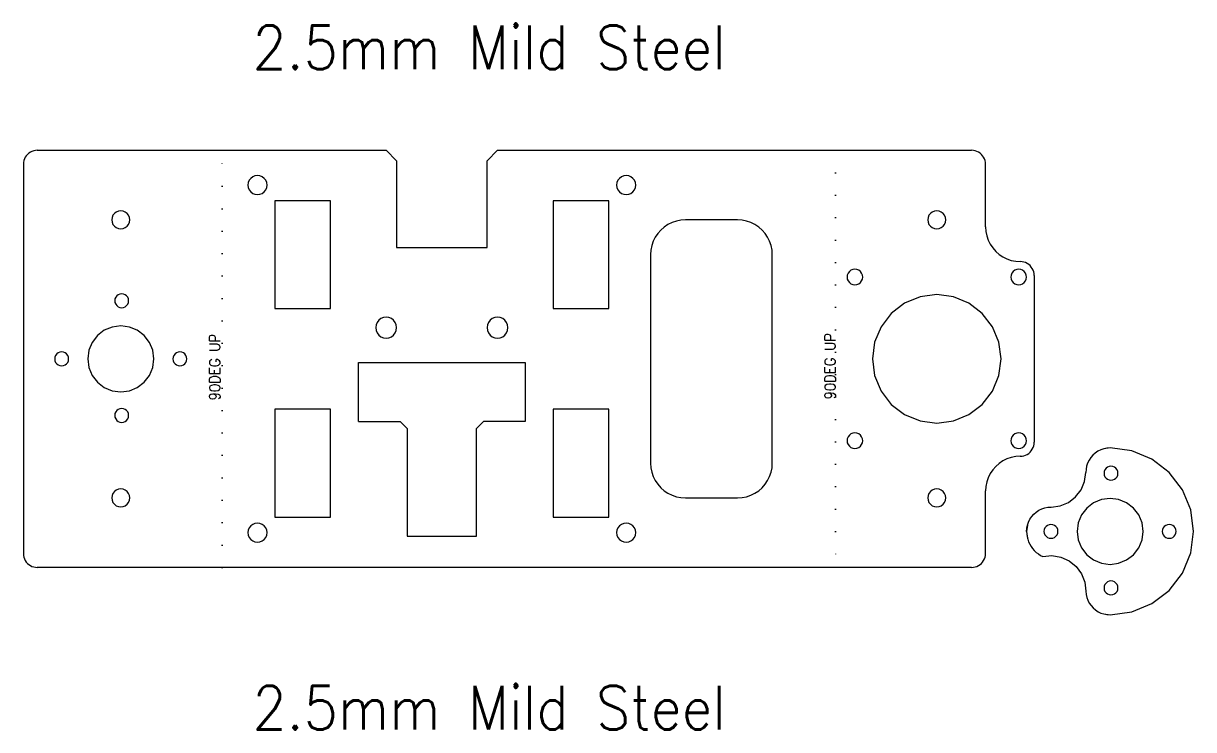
# Model space of a CAD drawing. Extents: x -60 to 732, y 284 to 487.
# Drawn here: x 396.1 to 732.5, y 283.7 to 486.9 of the extents above; entities that cross this region are included whole.
import ezdxf

# ---------------------------------------------------------------- set-up
doc = ezdxf.new("R2010")
doc.units = 0
doc.linetypes.add('DOT', pattern=[6.35, 0, -6.35])
doc.layers.get('0').update_dxf_attribs({"linetype": 'CONTINUOUS', "lineweight": 25, "true_color": 0xffffff})
doc.layers.add('Layer0', color=7, linetype='BYLAYER', lineweight=5)
doc.styles.add('textstyle13', font='')
doc.styles.add('textstyle17', font='')
doc.styles.add('textstyle4', font='')
doc.styles.add('textstyle5', font='')
doc.styles.get('textstyle13').set_extended_font_data('Standard')
doc.styles.get('textstyle17').set_extended_font_data('Standard')
doc.styles.get('textstyle4').set_extended_font_data('Standard')
doc.styles.get('textstyle5').set_extended_font_data('Standard')

msp = doc.modelspace()

# ---------------------------------------------------------------- linework, layer by layer
at = {"layer": 'Layer0'}
for p, q in [((396.22, 447.4), (396.12, 446.89)), ((396.39, 447.9), (396.22, 447.4)), ((396.62, 448.37), (396.39, 447.9)), ((396.91, 448.8), (396.62, 448.37)), ((397.25, 449.2), (396.91, 448.8)), ((397.65, 449.54), (397.25, 449.2)), ((398.08, 449.83), (397.65, 449.54)), ((398.55, 450.06), (398.08, 449.83)), ((399.05, 450.23), (398.55, 450.06)), ((399.56, 450.33), (399.05, 450.23)), ((400.08, 450.37), (399.56, 450.33)), ((400.08, 450.37), (453.22, 450.37)), ((453.22, 450.37), (500.37, 450.37)), ((500.37, 450.37), (503.37, 447.37)), ((529.37, 447.37), (532.37, 450.37)), ((532.37, 450.37), (629.51, 450.37)), ((629.51, 450.37), (668.65, 450.37)), ((669.17, 450.33), (668.65, 450.37)), ((669.68, 450.23), (669.17, 450.33)), ((670.18, 450.06), (669.68, 450.23)), ((670.65, 449.83), (670.18, 450.06)), ((671.08, 449.54), (670.65, 449.83)), ((671.48, 449.2), (671.08, 449.54)), ((671.82, 448.8), (671.48, 449.2)), ((672.11, 448.37), (671.82, 448.8)), ((672.34, 447.9), (672.11, 448.37)), ((672.51, 447.4), (672.34, 447.9)), ((672.61, 446.89), (672.51, 447.4)), ((396.12, 446.89), (396.08, 446.37)), ((396.08, 446.37), (396.08, 334.37)), ((503.37, 447.37), (503.37, 422.37)), ((529.37, 422.37), (529.37, 447.37)), ((672.65, 446.37), (672.61, 446.89)), ((672.65, 428.37), (672.65, 446.37)), ((460.71, 441.08), (460.62, 440.37)), ((460.98, 441.74), (460.71, 441.08)), ((461.42, 442.31), (460.98, 441.74)), ((461.99, 442.75), (461.42, 442.31)), ((462.65, 443.02), (461.99, 442.75)), ((463.37, 443.12), (462.65, 443.02)), ((464.08, 443.02), (463.37, 443.12)), ((464.74, 442.75), (464.08, 443.02)), ((465.31, 442.31), (464.74, 442.75)), ((465.75, 441.74), (465.31, 442.31)), ((466.02, 441.08), (465.75, 441.74)), ((466.12, 440.37), (466.02, 441.08)), ((566.71, 441.08), (566.62, 440.37)), ((566.98, 441.74), (566.71, 441.08)), ((567.42, 442.31), (566.98, 441.74)), ((567.99, 442.75), (567.42, 442.31)), ((568.65, 443.02), (567.99, 442.75)), ((569.37, 443.12), (568.65, 443.02)), ((570.08, 443.02), (569.37, 443.12)), ((570.74, 442.75), (570.08, 443.02)), ((571.31, 442.31), (570.74, 442.75)), ((571.75, 441.74), (571.31, 442.31)), ((572.02, 441.08), (571.75, 441.74)), ((572.12, 440.37), (572.02, 441.08)), ((460.62, 440.37), (460.71, 439.66)), ((460.71, 439.66), (460.98, 438.99)), ((460.98, 438.99), (461.42, 438.42)), ((461.42, 438.42), (461.99, 437.99)), ((461.99, 437.99), (462.65, 437.71)), ((462.65, 437.71), (463.37, 437.62)), ((463.37, 437.62), (464.08, 437.71)), ((464.08, 437.71), (464.74, 437.99)), ((464.74, 437.99), (465.31, 438.42)), ((465.31, 438.42), (465.75, 438.99)), ((465.75, 438.99), (466.02, 439.66)), ((466.02, 439.66), (466.12, 440.37)), ((566.62, 440.37), (566.71, 439.66)), ((566.71, 439.66), (566.98, 438.99)), ((566.98, 438.99), (567.42, 438.42)), ((567.42, 438.42), (567.99, 437.99)), ((567.99, 437.99), (568.65, 437.71)), ((568.65, 437.71), (569.37, 437.62)), ((569.37, 437.62), (570.08, 437.71)), ((570.08, 437.71), (570.74, 437.99)), ((570.74, 437.99), (571.31, 438.42)), ((571.31, 438.42), (571.75, 438.99)), ((571.75, 438.99), (572.02, 439.66)), ((572.02, 439.66), (572.12, 440.37)), ((484.37, 435.87), (468.37, 435.87)), ((468.37, 435.87), (468.37, 404.87)), ((484.37, 404.87), (484.37, 435.87)), ((564.37, 435.87), (548.37, 435.87)), ((548.37, 435.87), (548.37, 404.87)), ((564.37, 404.87), (564.37, 435.87)), ((421.57, 431.04), (421.48, 430.37)), ((421.83, 431.67), (421.57, 431.04)), ((422.24, 432.21), (421.83, 431.67)), ((422.78, 432.62), (422.24, 432.21)), ((423.41, 432.88), (422.78, 432.62)), ((424.08, 432.97), (423.41, 432.88)), ((424.76, 432.88), (424.08, 432.97)), ((425.38, 432.62), (424.76, 432.88)), ((425.92, 432.21), (425.38, 432.62)), ((426.33, 431.67), (425.92, 432.21)), ((426.59, 431.04), (426.33, 431.67)), ((426.68, 430.37), (426.59, 431.04)), ((656.14, 431.04), (656.05, 430.37)), ((656.4, 431.67), (656.14, 431.04)), ((656.81, 432.21), (656.4, 431.67)), ((657.35, 432.62), (656.81, 432.21)), ((657.98, 432.88), (657.35, 432.62)), ((658.65, 432.97), (657.98, 432.88)), ((659.32, 432.88), (658.65, 432.97)), ((659.95, 432.62), (659.32, 432.88)), ((660.49, 432.21), (659.95, 432.62)), ((660.9, 431.67), (660.49, 432.21)), ((661.16, 431.04), (660.9, 431.67)), ((661.25, 430.37), (661.16, 431.04)), ((421.48, 430.37), (421.57, 429.69)), ((421.57, 429.69), (421.83, 429.07)), ((421.83, 429.07), (422.24, 428.53)), ((422.24, 428.53), (422.78, 428.12)), ((422.78, 428.12), (423.41, 427.86)), ((423.41, 427.86), (424.08, 427.77)), ((424.08, 427.77), (424.76, 427.86)), ((424.76, 427.86), (425.38, 428.12)), ((425.38, 428.12), (425.92, 428.53)), ((425.92, 428.53), (426.33, 429.07)), ((426.33, 429.07), (426.59, 429.69)), ((426.59, 429.69), (426.68, 430.37)), ((579.29, 427.44), (578.43, 426.45)), ((580.28, 428.3), (579.29, 427.44)), ((581.37, 429.03), (580.28, 428.3)), ((582.54, 429.61), (581.37, 429.03)), ((583.78, 430.03), (582.54, 429.61)), ((585.06, 430.28), (583.78, 430.03)), ((586.37, 430.37), (585.06, 430.28)), ((601.37, 430.37), (586.37, 430.37)), ((602.67, 430.28), (601.37, 430.37)), ((603.95, 430.03), (602.67, 430.28)), ((605.19, 429.61), (603.95, 430.03)), ((606.37, 429.03), (605.19, 429.61)), ((607.45, 428.3), (606.37, 429.03)), ((608.44, 427.44), (607.45, 428.3)), ((609.3, 426.45), (608.44, 427.44)), ((656.05, 430.37), (656.14, 429.69)), ((656.14, 429.69), (656.4, 429.07)), ((656.4, 429.07), (656.81, 428.53)), ((656.81, 428.53), (657.35, 428.12)), ((657.35, 428.12), (657.98, 427.86)), ((657.98, 427.86), (658.65, 427.77)), ((658.65, 427.77), (659.32, 427.86)), ((659.32, 427.86), (659.95, 428.12)), ((659.95, 428.12), (660.49, 428.53)), ((660.49, 428.53), (660.9, 429.07)), ((660.9, 429.07), (661.16, 429.69)), ((661.16, 429.69), (661.25, 430.37)), ((672.65, 428.37), (672.73, 427.06)), ((577.13, 424.19), (576.71, 422.96)), ((577.71, 425.37), (577.13, 424.19)), ((578.43, 426.45), (577.71, 425.37)), ((610.03, 425.37), (609.3, 426.45)), ((610.6, 424.19), (610.03, 425.37)), ((611.02, 422.96), (610.6, 424.19)), ((672.73, 427.06), (672.99, 425.78)), ((672.99, 425.78), (673.41, 424.54)), ((673.41, 424.54), (673.99, 423.37)), ((503.37, 422.37), (529.37, 422.37)), ((576.45, 421.67), (576.37, 420.37)), ((576.71, 422.96), (576.45, 421.67)), ((611.28, 421.67), (611.02, 422.96)), ((611.37, 420.37), (611.28, 421.67)), ((673.99, 423.37), (674.72, 422.28)), ((674.72, 422.28), (675.58, 421.3)), ((675.58, 421.3), (676.56, 420.43)), ((576.37, 420.37), (576.37, 360.37)), ((611.37, 360.37), (611.37, 420.37)), ((676.56, 420.43), (677.65, 419.71)), ((677.65, 419.71), (678.82, 419.13)), ((678.82, 419.13), (680.06, 418.71)), ((680.06, 418.71), (681.34, 418.45)), ((681.34, 418.45), (682.65, 418.37)), ((683.17, 418.33), (682.65, 418.37)), ((683.68, 418.23), (683.17, 418.33)), ((684.18, 418.06), (683.68, 418.23)), ((684.65, 417.83), (684.18, 418.06)), ((685.08, 417.54), (684.65, 417.83)), ((685.48, 417.2), (685.08, 417.54)), ((685.82, 416.8), (685.48, 417.2)), ((632.93, 414.5), (632.85, 413.92)), ((632.85, 413.92), (632.93, 413.33)), ((633.15, 415.04), (632.93, 414.5)), ((633.51, 415.51), (633.15, 415.04)), ((633.97, 415.87), (633.51, 415.51)), ((634.52, 416.09), (633.97, 415.87)), ((635.1, 416.17), (634.52, 416.09)), ((635.68, 416.09), (635.1, 416.17)), ((636.22, 415.87), (635.68, 416.09)), ((636.69, 415.51), (636.22, 415.87)), ((637.05, 415.04), (636.69, 415.51)), ((637.27, 414.5), (637.05, 415.04)), ((637.35, 413.92), (637.27, 414.5)), ((637.27, 413.33), (637.35, 413.92)), ((680.03, 414.5), (679.95, 413.92)), ((679.95, 413.92), (680.03, 413.33)), ((680.25, 415.04), (680.03, 414.5)), ((680.61, 415.51), (680.25, 415.04)), ((681.07, 415.87), (680.61, 415.51)), ((681.62, 416.09), (681.07, 415.87)), ((682.2, 416.17), (681.62, 416.09)), ((682.78, 416.09), (682.2, 416.17)), ((683.32, 415.87), (682.78, 416.09)), ((683.79, 415.51), (683.32, 415.87)), ((684.15, 415.04), (683.79, 415.51)), ((684.37, 414.5), (684.15, 415.04)), ((684.45, 413.92), (684.37, 414.5)), ((684.37, 413.33), (684.45, 413.92)), ((686.11, 416.37), (685.82, 416.8)), ((686.34, 415.9), (686.11, 416.37)), ((686.51, 415.4), (686.34, 415.9)), ((686.61, 414.89), (686.51, 415.4)), ((686.65, 414.37), (686.61, 414.89)), ((686.65, 414.37), (686.65, 366.37)), ((632.93, 413.33), (633.15, 412.79)), ((633.15, 412.79), (633.51, 412.33)), ((633.51, 412.33), (633.97, 411.97)), ((633.97, 411.97), (634.52, 411.74)), ((634.52, 411.74), (635.1, 411.67)), ((635.1, 411.67), (635.68, 411.74)), ((635.68, 411.74), (636.22, 411.97)), ((636.22, 411.97), (636.69, 412.33)), ((636.69, 412.33), (637.05, 412.79)), ((637.05, 412.79), (637.27, 413.33)), ((680.03, 413.33), (680.25, 412.79)), ((680.25, 412.79), (680.61, 412.33)), ((680.61, 412.33), (681.07, 411.97)), ((681.07, 411.97), (681.62, 411.74)), ((681.62, 411.74), (682.2, 411.67)), ((682.2, 411.67), (682.78, 411.74)), ((682.78, 411.74), (683.32, 411.97)), ((683.32, 411.97), (683.79, 412.33)), ((683.79, 412.33), (684.15, 412.79)), ((684.15, 412.79), (684.37, 413.33)), ((422.41, 407.61), (422.34, 407.09)), ((422.34, 407.09), (422.41, 406.58)), ((422.61, 408.09), (422.41, 407.61)), ((422.92, 408.51), (422.61, 408.09)), ((423.34, 408.83), (422.92, 408.51)), ((423.82, 409.03), (423.34, 408.83)), ((424.34, 409.09), (423.82, 409.03)), ((424.86, 409.03), (424.34, 409.09)), ((425.34, 408.83), (424.86, 409.03)), ((425.75, 408.51), (425.34, 408.83)), ((426.07, 408.09), (425.75, 408.51)), ((426.27, 407.61), (426.07, 408.09)), ((426.34, 407.09), (426.27, 407.61)), ((426.27, 406.58), (426.34, 407.09)), ((653.86, 408.24), (649.4, 406.39)), ((658.65, 408.87), (653.86, 408.24)), ((663.44, 408.24), (658.65, 408.87)), ((667.9, 406.39), (663.44, 408.24)), ((422.41, 406.58), (422.61, 406.09)), ((422.61, 406.09), (422.92, 405.68)), ((422.92, 405.68), (423.34, 405.36)), ((423.34, 405.36), (423.82, 405.16)), ((423.82, 405.16), (424.34, 405.09)), ((424.34, 405.09), (424.86, 405.16)), ((424.86, 405.16), (425.34, 405.36)), ((425.34, 405.36), (425.75, 405.68)), ((425.75, 405.68), (426.07, 406.09)), ((426.07, 406.09), (426.27, 406.58)), ((468.37, 404.87), (484.37, 404.87)), ((548.37, 404.87), (564.37, 404.87)), ((649.4, 406.39), (645.57, 403.45)), ((671.73, 403.45), (667.9, 406.39)), ((497.77, 400.85), (497.47, 400.13)), ((498.24, 401.47), (497.77, 400.85)), ((498.87, 401.95), (498.24, 401.47)), ((499.59, 402.25), (498.87, 401.95)), ((500.37, 402.35), (499.59, 402.25)), ((501.14, 402.25), (500.37, 402.35)), ((501.87, 401.95), (501.14, 402.25)), ((502.49, 401.47), (501.87, 401.95)), ((502.96, 400.85), (502.49, 401.47)), ((503.26, 400.13), (502.96, 400.85)), ((529.77, 400.85), (529.47, 400.13)), ((530.24, 401.47), (529.77, 400.85)), ((530.87, 401.95), (530.24, 401.47)), ((531.59, 402.25), (530.87, 401.95)), ((532.37, 402.35), (531.59, 402.25)), ((533.14, 402.25), (532.37, 402.35)), ((533.87, 401.95), (533.14, 402.25)), ((534.49, 401.47), (533.87, 401.95)), ((534.96, 400.85), (534.49, 401.47)), ((535.26, 400.13), (534.96, 400.85)), ((645.57, 403.45), (642.63, 399.62)), ((674.67, 399.62), (671.73, 403.45)), ((417.36, 397.08), (415.86, 395.12)), ((419.33, 398.59), (417.36, 397.08)), ((421.62, 399.54), (419.33, 398.59)), ((424.08, 399.87), (421.62, 399.54)), ((426.54, 399.54), (424.08, 399.87)), ((428.83, 398.59), (426.54, 399.54)), ((430.8, 397.08), (428.83, 398.59)), ((432.31, 395.12), (430.8, 397.08)), ((497.47, 400.13), (497.37, 399.35)), ((497.37, 399.35), (497.47, 398.58)), ((497.47, 398.58), (497.77, 397.85)), ((497.77, 397.85), (498.24, 397.23)), ((498.24, 397.23), (498.87, 396.75)), ((501.87, 396.75), (502.49, 397.23)), ((502.49, 397.23), (502.96, 397.85)), ((502.96, 397.85), (503.26, 398.58)), ((503.37, 399.35), (503.26, 400.13)), ((503.26, 398.58), (503.37, 399.35)), ((529.47, 400.13), (529.37, 399.35)), ((529.37, 399.35), (529.47, 398.58)), ((529.47, 398.58), (529.77, 397.85)), ((529.77, 397.85), (530.24, 397.23)), ((530.24, 397.23), (530.87, 396.75)), ((533.87, 396.75), (534.49, 397.23)), ((534.49, 397.23), (534.96, 397.85)), ((534.96, 397.85), (535.26, 398.58)), ((535.37, 399.35), (535.26, 400.13)), ((535.26, 398.58), (535.37, 399.35)), ((642.63, 399.62), (640.78, 395.16)), ((676.52, 395.16), (674.67, 399.62)), ((415.86, 395.12), (414.91, 392.83)), ((433.26, 392.83), (432.31, 395.12)), ((498.87, 396.75), (499.59, 396.45)), ((499.59, 396.45), (500.37, 396.35)), ((500.37, 396.35), (501.14, 396.45)), ((501.14, 396.45), (501.87, 396.75)), ((530.87, 396.75), (531.59, 396.45)), ((531.59, 396.45), (532.37, 396.35)), ((532.37, 396.35), (533.14, 396.45)), ((533.14, 396.45), (533.87, 396.75)), ((640.78, 395.16), (640.15, 390.37)), ((677.15, 390.37), (676.52, 395.16)), ((405.15, 390.88), (405.08, 390.37)), ((405.08, 390.37), (405.15, 389.85)), ((405.35, 391.37), (405.15, 390.88)), ((405.67, 391.78), (405.35, 391.37)), ((406.08, 392.1), (405.67, 391.78)), ((406.56, 392.3), (406.08, 392.1)), ((407.08, 392.37), (406.56, 392.3)), ((407.6, 392.3), (407.08, 392.37)), ((408.08, 392.1), (407.6, 392.3)), ((408.5, 391.78), (408.08, 392.1)), ((408.81, 391.37), (408.5, 391.78)), ((409.01, 390.88), (408.81, 391.37)), ((409.08, 390.37), (409.01, 390.88)), ((409.01, 389.85), (409.08, 390.37)), ((414.91, 392.83), (414.58, 390.37)), ((414.58, 390.37), (414.91, 387.91)), ((433.58, 390.37), (433.26, 392.83)), ((433.26, 387.91), (433.58, 390.37)), ((439.15, 390.88), (439.08, 390.37)), ((439.08, 390.37), (439.15, 389.85)), ((439.35, 391.37), (439.15, 390.88)), ((439.67, 391.78), (439.35, 391.37)), ((440.08, 392.1), (439.67, 391.78)), ((440.56, 392.3), (440.08, 392.1)), ((441.08, 392.37), (440.56, 392.3)), ((441.6, 392.3), (441.08, 392.37)), ((442.08, 392.1), (441.6, 392.3)), ((442.5, 391.78), (442.08, 392.1)), ((442.81, 391.37), (442.5, 391.78)), ((443.01, 390.88), (442.81, 391.37)), ((443.08, 390.37), (443.01, 390.88)), ((443.01, 389.85), (443.08, 390.37)), ((640.15, 390.37), (640.78, 385.58)), ((676.52, 385.58), (677.15, 390.37)), ((405.15, 389.85), (405.35, 389.37)), ((405.35, 389.37), (405.67, 388.95)), ((405.67, 388.95), (406.08, 388.64)), ((406.08, 388.64), (406.56, 388.44)), ((406.56, 388.44), (407.08, 388.37)), ((407.08, 388.37), (407.6, 388.44)), ((407.6, 388.44), (408.08, 388.64)), ((408.08, 388.64), (408.5, 388.95)), ((408.5, 388.95), (408.81, 389.37)), ((408.81, 389.37), (409.01, 389.85)), ((414.91, 387.91), (415.86, 385.62)), ((432.31, 385.62), (433.26, 387.91)), ((439.15, 389.85), (439.35, 389.37)), ((439.35, 389.37), (439.67, 388.95)), ((439.67, 388.95), (440.08, 388.64)), ((440.08, 388.64), (440.56, 388.44)), ((440.56, 388.44), (441.08, 388.37)), ((441.08, 388.37), (441.6, 388.44)), ((441.6, 388.44), (442.08, 388.64)), ((442.08, 388.64), (442.5, 388.95)), ((442.5, 388.95), (442.81, 389.37)), ((442.81, 389.37), (443.01, 389.85)), ((492.37, 389.37), (540.37, 389.37)), ((492.37, 372.37), (492.37, 389.37)), ((540.37, 389.37), (540.37, 372.37)), ((415.86, 385.62), (417.36, 383.65)), ((417.36, 383.65), (419.33, 382.14)), ((428.83, 382.14), (430.8, 383.65)), ((430.8, 383.65), (432.31, 385.62)), ((640.78, 385.58), (642.63, 381.12)), ((674.67, 381.12), (676.52, 385.58)), ((419.33, 382.14), (421.62, 381.19)), ((421.62, 381.19), (424.08, 380.87)), ((424.08, 380.87), (426.54, 381.19)), ((426.54, 381.19), (428.83, 382.14)), ((642.63, 381.12), (645.57, 377.29)), ((671.73, 377.29), (674.67, 381.12)), ((645.57, 377.29), (649.4, 374.35)), ((667.9, 374.35), (671.73, 377.29)), ((422.41, 374.61), (422.34, 374.09)), ((422.34, 374.09), (422.41, 373.58)), ((422.61, 375.09), (422.41, 374.61)), ((422.41, 373.58), (422.61, 373.09)), ((422.92, 375.51), (422.61, 375.09)), ((423.34, 375.83), (422.92, 375.51)), ((423.82, 376.03), (423.34, 375.83)), ((424.34, 376.09), (423.82, 376.03)), ((424.86, 376.03), (424.34, 376.09)), ((425.34, 375.83), (424.86, 376.03)), ((425.75, 375.51), (425.34, 375.83)), ((426.07, 375.09), (425.75, 375.51)), ((426.27, 374.61), (426.07, 375.09)), ((426.07, 373.09), (426.27, 373.58)), ((426.34, 374.09), (426.27, 374.61)), ((426.27, 373.58), (426.34, 374.09)), ((484.37, 375.87), (468.37, 375.87)), ((468.37, 375.87), (468.37, 344.87)), ((484.37, 344.87), (484.37, 375.87)), ((564.37, 375.87), (548.37, 375.87)), ((548.37, 375.87), (548.37, 344.87)), ((564.37, 344.87), (564.37, 375.87)), ((649.4, 374.35), (653.86, 372.5)), ((663.44, 372.5), (667.9, 374.35)), ((422.61, 373.09), (422.92, 372.68)), ((422.92, 372.68), (423.34, 372.36)), ((423.34, 372.36), (423.82, 372.16)), ((423.82, 372.16), (424.34, 372.09)), ((424.34, 372.09), (424.86, 372.16)), ((424.86, 372.16), (425.34, 372.36)), ((425.34, 372.36), (425.75, 372.68)), ((425.75, 372.68), (426.07, 373.09)), ((492.37, 372.37), (504.37, 372.37)), ((504.37, 372.37), (506.37, 370.37)), ((506.37, 370.37), (506.37, 339.37)), ((528.37, 372.37), (526.37, 370.37)), ((526.37, 339.37), (526.37, 370.37)), ((528.87, 372.37), (528.37, 372.37)), ((540.37, 372.37), (528.87, 372.37)), ((653.86, 372.5), (658.65, 371.87)), ((658.65, 371.87), (663.44, 372.5)), ((632.93, 367.4), (632.85, 366.82)), ((632.85, 366.82), (632.93, 366.23)), ((633.15, 367.94), (632.93, 367.4)), ((633.51, 368.41), (633.15, 367.94)), ((633.97, 368.77), (633.51, 368.41)), ((634.52, 368.99), (633.97, 368.77)), ((635.1, 369.07), (634.52, 368.99)), ((635.68, 368.99), (635.1, 369.07)), ((636.22, 368.77), (635.68, 368.99)), ((636.69, 368.41), (636.22, 368.77)), ((637.05, 367.94), (636.69, 368.41)), ((637.27, 367.4), (637.05, 367.94)), ((637.35, 366.82), (637.27, 367.4)), ((637.27, 366.23), (637.35, 366.82)), ((680.03, 367.4), (679.95, 366.82)), ((679.95, 366.82), (680.03, 366.23)), ((680.25, 367.94), (680.03, 367.4)), ((680.61, 368.41), (680.25, 367.94)), ((681.07, 368.77), (680.61, 368.41)), ((681.62, 368.99), (681.07, 368.77)), ((682.2, 369.07), (681.62, 368.99)), ((682.78, 368.99), (682.2, 369.07)), ((683.32, 368.77), (682.78, 368.99)), ((683.79, 368.41), (683.32, 368.77)), ((684.15, 367.94), (683.79, 368.41)), ((684.37, 367.4), (684.15, 367.94)), ((684.45, 366.82), (684.37, 367.4)), ((684.37, 366.23), (684.45, 366.82)), ((632.93, 366.23), (633.15, 365.69)), ((633.15, 365.69), (633.51, 365.23)), ((633.51, 365.23), (633.97, 364.87)), ((633.97, 364.87), (634.52, 364.64)), ((634.52, 364.64), (635.1, 364.57)), ((635.1, 364.57), (635.68, 364.64)), ((635.68, 364.64), (636.22, 364.87)), ((636.22, 364.87), (636.69, 365.23)), ((636.69, 365.23), (637.05, 365.69)), ((637.05, 365.69), (637.27, 366.23)), ((680.03, 366.23), (680.25, 365.69)), ((680.25, 365.69), (680.61, 365.23)), ((680.61, 365.23), (681.07, 364.87)), ((681.07, 364.87), (681.62, 364.64)), ((681.62, 364.64), (682.2, 364.57)), ((682.2, 364.57), (682.78, 364.64)), ((682.78, 364.64), (683.32, 364.87)), ((683.32, 364.87), (683.79, 365.23)), ((683.79, 365.23), (684.15, 365.69)), ((684.15, 365.69), (684.37, 366.23)), ((685.08, 363.19), (685.48, 363.54)), ((685.48, 363.54), (685.82, 363.93)), ((685.82, 363.93), (686.11, 364.37)), ((686.11, 364.37), (686.34, 364.84)), ((686.34, 364.84), (686.51, 365.33)), ((686.51, 365.33), (686.61, 365.84)), ((686.61, 365.84), (686.65, 366.37)), ((704.97, 363.8), (704.21, 363.29)), ((705.79, 364.21), (704.97, 363.8)), ((706.66, 364.5), (705.79, 364.21)), ((708.47, 364.74), (706.66, 364.5)), ((707.56, 364.68), (706.66, 364.5)), ((708.47, 364.74), (707.56, 364.68)), ((714.69, 363.92), (708.47, 364.74)), ((720.47, 361.53), (714.69, 363.92)), ((576.37, 360.37), (576.45, 359.06)), ((611.28, 359.06), (611.37, 360.37)), ((676.56, 360.3), (675.58, 359.44)), ((677.65, 361.03), (676.56, 360.3)), ((678.82, 361.61), (677.65, 361.03)), ((680.06, 362.03), (678.82, 361.61)), ((681.34, 362.28), (680.06, 362.03)), ((682.65, 362.37), (681.34, 362.28)), ((682.65, 362.37), (683.17, 362.4)), ((683.17, 362.4), (683.68, 362.5)), ((683.68, 362.5), (684.18, 362.67)), ((684.18, 362.67), (684.65, 362.9)), ((684.65, 362.9), (685.08, 363.19)), ((702.02, 360.4), (701.73, 359.53)), ((702.42, 361.22), (702.02, 360.4)), ((702.92, 361.99), (702.42, 361.22)), ((703.52, 362.68), (702.92, 361.99)), ((704.21, 363.29), (703.52, 362.68)), ((725.44, 357.71), (720.47, 361.53)), ((576.45, 359.06), (576.71, 357.78)), ((576.71, 357.78), (577.13, 356.54)), ((610.6, 356.54), (611.02, 357.78)), ((611.02, 357.78), (611.28, 359.06)), ((673.99, 357.37), (673.41, 356.19)), ((674.72, 358.45), (673.99, 357.37)), ((675.58, 359.44), (674.72, 358.45)), ((701.16, 355.12), (701.5, 357.71)), ((701.56, 358.63), (701.5, 357.71)), ((701.73, 359.53), (701.56, 358.63)), ((706.8, 357.99), (706.73, 357.47)), ((706.73, 357.47), (706.8, 356.95)), ((707, 358.47), (706.8, 357.99)), ((706.8, 356.95), (707, 356.47)), ((707.31, 358.88), (707, 358.47)), ((707.73, 359.2), (707.31, 358.88)), ((708.21, 359.4), (707.73, 359.2)), ((708.73, 359.47), (708.21, 359.4)), ((709.25, 359.4), (708.73, 359.47)), ((709.73, 359.2), (709.25, 359.4)), ((710.14, 358.88), (709.73, 359.2)), ((710.46, 358.47), (710.14, 358.88)), ((710.66, 357.99), (710.46, 358.47)), ((710.46, 356.47), (710.66, 356.95)), ((710.73, 357.47), (710.66, 357.99)), ((710.66, 356.95), (710.73, 357.47)), ((729.26, 352.74), (725.44, 357.71)), ((577.13, 356.54), (577.71, 355.37)), ((577.71, 355.37), (578.43, 354.28)), ((578.43, 354.28), (579.29, 353.3)), ((579.29, 353.3), (580.28, 352.43)), ((607.45, 352.43), (608.44, 353.3)), ((608.44, 353.3), (609.3, 354.28)), ((609.3, 354.28), (610.03, 355.37)), ((610.03, 355.37), (610.6, 356.54)), ((672.73, 353.67), (672.65, 352.37)), ((672.99, 354.96), (672.73, 353.67)), ((673.41, 356.19), (672.99, 354.96)), ((700.16, 352.71), (701.16, 355.12)), ((707, 356.47), (707.31, 356.05)), ((707.31, 356.05), (707.73, 355.74)), ((707.73, 355.74), (708.21, 355.54)), ((708.21, 355.54), (708.73, 355.47)), ((708.73, 355.47), (709.25, 355.54)), ((709.25, 355.54), (709.73, 355.74)), ((709.73, 355.74), (710.14, 356.05)), ((710.14, 356.05), (710.46, 356.47)), ((421.57, 351.04), (421.48, 350.37)), ((421.48, 350.37), (421.57, 349.69)), ((421.83, 351.67), (421.57, 351.04)), ((422.24, 352.21), (421.83, 351.67)), ((422.78, 352.62), (422.24, 352.21)), ((423.41, 352.88), (422.78, 352.62)), ((424.08, 352.97), (423.41, 352.88)), ((424.76, 352.88), (424.08, 352.97)), ((425.38, 352.62), (424.76, 352.88)), ((425.92, 352.21), (425.38, 352.62)), ((426.33, 351.67), (425.92, 352.21)), ((426.59, 351.04), (426.33, 351.67)), ((426.68, 350.37), (426.59, 351.04)), ((426.59, 349.69), (426.68, 350.37)), ((580.28, 352.43), (581.37, 351.71)), ((581.37, 351.71), (582.54, 351.13)), ((582.54, 351.13), (583.78, 350.71)), ((583.78, 350.71), (585.06, 350.45)), ((585.06, 350.45), (586.37, 350.37)), ((586.37, 350.37), (601.37, 350.37)), ((601.37, 350.37), (602.67, 350.45)), ((602.67, 350.45), (603.95, 350.71)), ((603.95, 350.71), (605.19, 351.13)), ((605.19, 351.13), (606.37, 351.71)), ((606.37, 351.71), (607.45, 352.43)), ((656.14, 351.04), (656.05, 350.37)), ((656.05, 350.37), (656.14, 349.69)), ((656.4, 351.67), (656.14, 351.04)), ((656.81, 352.21), (656.4, 351.67)), ((657.35, 352.62), (656.81, 352.21)), ((657.98, 352.88), (657.35, 352.62)), ((658.65, 352.97), (657.98, 352.88)), ((659.32, 352.88), (658.65, 352.97)), ((659.95, 352.62), (659.32, 352.88)), ((660.49, 352.21), (659.95, 352.62)), ((660.9, 351.67), (660.49, 352.21)), ((661.16, 351.04), (660.9, 351.67)), ((661.25, 350.37), (661.16, 351.04)), ((661.16, 349.69), (661.25, 350.37)), ((672.65, 334.37), (672.65, 352.37)), ((696.5, 349.05), (698.57, 350.64)), ((698.57, 350.64), (700.16, 352.71)), ((706.02, 349.92), (703.72, 348.97)), ((708.47, 350.24), (706.02, 349.92)), ((710.93, 349.92), (708.47, 350.24)), ((713.22, 348.97), (710.93, 349.92)), ((731.66, 346.95), (729.26, 352.74)), ((421.57, 349.69), (421.83, 349.07)), ((421.83, 349.07), (422.24, 348.53)), ((422.24, 348.53), (422.78, 348.12)), ((422.78, 348.12), (423.41, 347.86)), ((423.41, 347.86), (424.08, 347.77)), ((424.08, 347.77), (424.76, 347.86)), ((424.76, 347.86), (425.38, 348.12)), ((425.38, 348.12), (425.92, 348.53)), ((425.92, 348.53), (426.33, 349.07)), ((426.33, 349.07), (426.59, 349.69)), ((656.14, 349.69), (656.4, 349.07)), ((656.4, 349.07), (656.81, 348.53)), ((656.81, 348.53), (657.35, 348.12)), ((657.35, 348.12), (657.98, 347.86)), ((657.98, 347.86), (658.65, 347.77)), ((658.65, 347.77), (659.32, 347.86)), ((659.32, 347.86), (659.95, 348.12)), ((659.95, 348.12), (660.49, 348.53)), ((660.49, 348.53), (660.9, 349.07)), ((660.9, 349.07), (661.16, 349.69)), ((687.23, 346.29), (687.99, 346.8)), ((687.99, 346.8), (688.82, 347.2)), ((688.82, 347.2), (689.69, 347.49)), ((689.69, 347.49), (690.59, 347.66)), ((690.59, 347.66), (691.5, 347.71)), ((691.5, 347.71), (694.09, 348.05)), ((694.09, 348.05), (696.5, 349.05)), ((701.76, 347.46), (700.25, 345.49)), ((703.72, 348.97), (701.76, 347.46)), ((715.19, 347.46), (713.22, 348.97)), ((716.7, 345.49), (715.19, 347.46)), ((732.47, 340.74), (731.66, 346.95)), ((468.37, 344.87), (484.37, 344.87)), ((548.37, 344.87), (564.37, 344.87)), ((684.71, 342.55), (685.01, 343.42)), ((685.01, 343.42), (685.42, 344.24)), ((685.42, 344.24), (685.93, 345)), ((685.93, 345), (686.54, 345.69)), ((686.54, 345.69), (687.23, 346.29)), ((699.3, 343.2), (698.97, 340.74)), ((700.25, 345.49), (699.3, 343.2)), ((717.65, 343.2), (716.7, 345.49)), ((717.97, 340.74), (717.65, 343.2)), ((460.71, 341.08), (460.62, 340.37)), ((460.62, 340.37), (460.71, 339.66)), ((460.98, 341.74), (460.71, 341.08)), ((461.42, 342.31), (460.98, 341.74)), ((461.99, 342.75), (461.42, 342.31)), ((462.65, 343.02), (461.99, 342.75)), ((463.37, 343.12), (462.65, 343.02)), ((464.08, 343.02), (463.37, 343.12)), ((464.74, 342.75), (464.08, 343.02)), ((465.31, 342.31), (464.74, 342.75)), ((465.75, 341.74), (465.31, 342.31)), ((466.02, 341.08), (465.75, 341.74)), ((466.12, 340.37), (466.02, 341.08)), ((466.02, 339.66), (466.12, 340.37)), ((566.71, 341.08), (566.62, 340.37)), ((566.62, 340.37), (566.71, 339.66)), ((566.98, 341.74), (566.71, 341.08)), ((567.42, 342.31), (566.98, 341.74)), ((567.99, 342.75), (567.42, 342.31)), ((568.65, 343.02), (567.99, 342.75)), ((569.37, 343.12), (568.65, 343.02)), ((570.08, 343.02), (569.37, 343.12)), ((570.74, 342.75), (570.08, 343.02)), ((571.31, 342.31), (570.74, 342.75)), ((571.75, 341.74), (571.31, 342.31)), ((572.02, 341.08), (571.75, 341.74)), ((572.12, 340.37), (572.02, 341.08)), ((572.02, 339.66), (572.12, 340.37)), ((684.71, 342.55), (684.47, 340.74)), ((684.47, 340.74), (684.53, 341.66)), ((684.47, 340.74), (684.74, 338.75)), ((684.47, 340.74), (684.51, 339.98)), ((684.51, 339.98), (684.62, 339.23)), ((684.53, 341.66), (684.71, 342.55)), ((689.54, 341.26), (689.47, 340.74)), ((689.47, 340.74), (689.54, 340.22)), ((689.74, 341.74), (689.54, 341.26)), ((689.54, 340.22), (689.74, 339.74)), ((690.06, 342.16), (689.74, 341.74)), ((690.47, 342.47), (690.06, 342.16)), ((690.96, 342.67), (690.47, 342.47)), ((691.47, 342.74), (690.96, 342.67)), ((691.99, 342.67), (691.47, 342.74)), ((692.47, 342.47), (691.99, 342.67)), ((692.89, 342.16), (692.47, 342.47)), ((693.21, 341.74), (692.89, 342.16)), ((693.41, 341.26), (693.21, 341.74)), ((693.21, 339.74), (693.41, 340.22)), ((693.47, 340.74), (693.41, 341.26)), ((693.41, 340.22), (693.47, 340.74)), ((698.97, 340.74), (699.3, 338.28)), ((717.65, 338.28), (717.97, 340.74)), ((723.54, 341.26), (723.47, 340.74)), ((723.47, 340.74), (723.54, 340.22)), ((723.74, 341.74), (723.54, 341.26)), ((723.54, 340.22), (723.74, 339.74)), ((724.06, 342.16), (723.74, 341.74)), ((724.47, 342.47), (724.06, 342.16)), ((724.96, 342.67), (724.47, 342.47)), ((725.47, 342.74), (724.96, 342.67)), ((725.99, 342.67), (725.47, 342.74)), ((726.47, 342.47), (725.99, 342.67)), ((726.89, 342.16), (726.47, 342.47)), ((727.21, 341.74), (726.89, 342.16)), ((727.41, 341.26), (727.21, 341.74)), ((727.21, 339.74), (727.41, 340.22)), ((727.47, 340.74), (727.41, 341.26)), ((727.41, 340.22), (727.47, 340.74)), ((731.66, 334.53), (732.47, 340.74)), ((460.71, 339.66), (460.98, 338.99)), ((460.98, 338.99), (461.42, 338.42)), ((461.42, 338.42), (461.99, 337.99)), ((461.99, 337.99), (462.65, 337.71)), ((462.65, 337.71), (463.37, 337.62)), ((463.37, 337.62), (464.08, 337.71)), ((464.08, 337.71), (464.74, 337.99)), ((464.74, 337.99), (465.31, 338.42)), ((465.31, 338.42), (465.75, 338.99)), ((465.75, 338.99), (466.02, 339.66)), ((506.37, 339.37), (526.37, 339.37)), ((566.71, 339.66), (566.98, 338.99)), ((566.98, 338.99), (567.42, 338.42)), ((567.42, 338.42), (567.99, 337.99)), ((567.99, 337.99), (568.65, 337.71)), ((568.65, 337.71), (569.37, 337.62)), ((569.37, 337.62), (570.08, 337.71)), ((570.08, 337.71), (570.74, 337.99)), ((570.74, 337.99), (571.31, 338.42)), ((571.31, 338.42), (571.75, 338.99)), ((571.75, 338.99), (572.02, 339.66)), ((684.62, 339.23), (684.74, 338.75)), ((684.74, 338.75), (684.8, 338.49)), ((684.8, 338.49), (685.05, 337.77)), ((685.05, 337.77), (685.37, 337.08)), ((685.37, 337.08), (685.75, 336.42)), ((685.75, 336.42), (686.19, 335.81)), ((689.74, 339.74), (690.06, 339.33)), ((690.06, 339.33), (690.47, 339.01)), ((690.47, 339.01), (690.96, 338.81)), ((690.96, 338.81), (691.47, 338.74)), ((691.47, 338.74), (691.99, 338.81)), ((691.99, 338.81), (692.47, 339.01)), ((692.47, 339.01), (692.89, 339.33)), ((692.89, 339.33), (693.21, 339.74)), ((699.3, 338.28), (700.25, 335.99)), ((716.7, 335.99), (717.65, 338.28)), ((723.74, 339.74), (724.06, 339.33)), ((724.06, 339.33), (724.47, 339.01)), ((724.47, 339.01), (724.96, 338.81)), ((724.96, 338.81), (725.47, 338.74)), ((725.47, 338.74), (725.99, 338.81)), ((725.99, 338.81), (726.47, 339.01)), ((726.47, 339.01), (726.89, 339.33)), ((726.89, 339.33), (727.21, 339.74)), ((396.08, 334.37), (396.12, 333.84)), ((396.12, 333.84), (396.22, 333.33)), ((396.22, 333.33), (396.39, 332.84)), ((672.34, 332.84), (672.51, 333.33)), ((672.51, 333.33), (672.61, 333.84)), ((672.61, 333.84), (672.65, 334.37)), ((686.19, 335.81), (686.69, 335.23)), ((686.69, 335.23), (687.25, 334.71)), ((687.25, 334.71), (687.85, 334.25)), ((687.85, 334.25), (688.49, 333.84)), ((688.49, 333.84), (689.17, 333.49)), ((689.17, 333.49), (691.76, 333.77)), ((691.76, 333.77), (694.34, 333.36)), ((694.34, 333.36), (696.73, 332.3)), ((700.25, 335.99), (701.76, 334.02)), ((701.76, 334.02), (703.72, 332.51)), ((713.22, 332.51), (715.19, 334.02)), ((715.19, 334.02), (716.7, 335.99)), ((729.26, 328.74), (731.66, 334.53)), ((396.39, 332.84), (396.62, 332.37)), ((396.62, 332.37), (396.91, 331.93)), ((396.91, 331.93), (397.25, 331.54)), ((397.25, 331.54), (397.65, 331.19)), ((397.65, 331.19), (398.08, 330.9)), ((398.08, 330.9), (398.55, 330.67)), ((398.55, 330.67), (399.05, 330.5)), ((399.05, 330.5), (399.56, 330.4)), ((399.56, 330.4), (400.08, 330.37)), ((453.22, 330.37), (400.08, 330.37)), ((629.51, 330.37), (453.22, 330.37)), ((668.65, 330.37), (629.51, 330.37)), ((668.65, 330.37), (669.17, 330.4)), ((669.17, 330.4), (669.68, 330.5)), ((669.68, 330.5), (670.18, 330.67)), ((670.18, 330.67), (670.65, 330.9)), ((670.65, 330.9), (671.08, 331.19)), ((671.08, 331.19), (671.48, 331.54)), ((671.48, 331.54), (671.82, 331.93)), ((671.82, 331.93), (672.11, 332.37)), ((672.11, 332.37), (672.34, 332.84)), ((696.73, 332.3), (698.75, 330.66)), ((698.75, 330.66), (700.29, 328.55)), ((703.72, 332.51), (706.02, 331.57)), ((706.02, 331.57), (708.47, 331.24)), ((708.47, 331.24), (710.93, 331.57)), ((710.93, 331.57), (713.22, 332.51)), ((700.29, 328.55), (701.23, 326.11)), ((708.21, 326.4), (707.73, 326.2)), ((708.73, 326.47), (708.21, 326.4)), ((709.25, 326.4), (708.73, 326.47)), ((709.73, 326.2), (709.25, 326.4)), ((725.44, 323.77), (729.26, 328.74)), ((701.23, 326.11), (701.5, 323.51)), ((701.5, 323.51), (701.58, 322.62)), ((706.8, 324.99), (706.73, 324.47)), ((706.73, 324.47), (706.8, 323.95)), ((707, 325.47), (706.8, 324.99)), ((706.8, 323.95), (707, 323.47)), ((707.31, 325.88), (707, 325.47)), ((707, 323.47), (707.31, 323.05)), ((707.73, 326.2), (707.31, 325.88)), ((707.31, 323.05), (707.73, 322.74)), ((710.14, 325.88), (709.73, 326.2)), ((709.73, 322.74), (710.14, 323.05)), ((710.46, 325.47), (710.14, 325.88)), ((710.14, 323.05), (710.46, 323.47)), ((710.66, 324.99), (710.46, 325.47)), ((710.46, 323.47), (710.66, 323.95)), ((710.73, 324.47), (710.66, 324.99)), ((710.66, 323.95), (710.73, 324.47)), ((720.47, 319.96), (725.44, 323.77)), ((701.58, 322.62), (701.78, 321.75)), ((701.78, 321.75), (702.09, 320.91)), ((702.09, 320.91), (702.5, 320.11)), ((702.5, 320.11), (703.01, 319.38)), ((707.73, 322.74), (708.21, 322.54)), ((708.21, 322.54), (708.73, 322.47)), ((708.73, 322.47), (709.25, 322.54)), ((709.25, 322.54), (709.73, 322.74)), ((714.69, 317.56), (720.47, 319.96)), ((703.01, 319.38), (703.61, 318.71)), ((703.61, 318.71), (704.3, 318.13)), ((704.3, 318.13), (705.05, 317.64)), ((705.05, 317.64), (705.85, 317.25)), ((705.85, 317.25), (706.7, 316.97)), ((706.7, 316.97), (707.58, 316.8)), ((706.7, 316.97), (708.47, 316.74)), ((707.58, 316.8), (708.47, 316.74)), ((708.47, 316.74), (714.69, 317.56))]:
    msp.add_line(p, q, dxfattribs=at)
at = {"layer": 'Layer0', "color": 2, "linetype": 'DOT', "true_color": 0xffff00}
for p, q in [((453.22, 330.37), (453.22, 450.37)), ((629.51, 450.37), (629.51, 330.37))]:
    msp.add_line(p, q, dxfattribs=at)

# ---------------------------------------------------------------- texts
at = {"char_height": 4.7625, "attachment_point": 2}
for insert, style in [((530, 486.29), 'textstyle17'), ((530, 296.29), 'textstyle13')]:
    msp.add_mtext('\\H12.5866;2.5mm Mild Steel', dxfattribs=dict(at, insert=insert, style=style))
at = {"char_height": 4.7625, "attachment_point": 2, "rotation": 90}
for insert, style in [((449.56, 388), 'textstyle4'), ((626.45, 388.25), 'textstyle5')]:
    msp.add_mtext('\\H3.06161;90DEG UP\\P', dxfattribs=dict(at, insert=insert, style=style))

doc.saveas('drawing.dxf')
